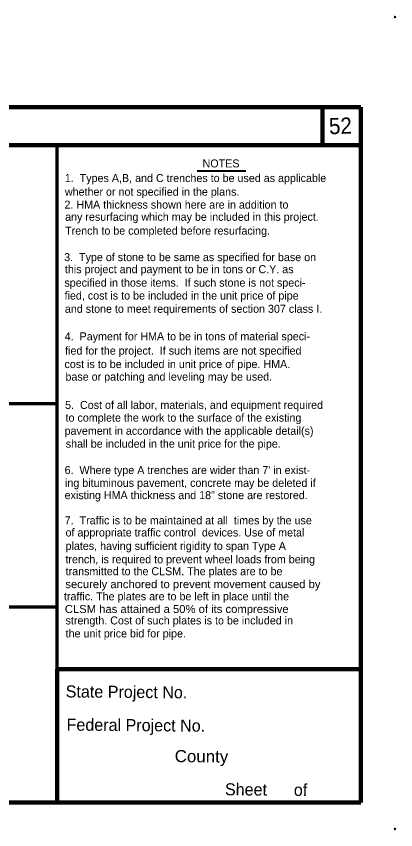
# Model space of a CAD drawing. Extents: x -8731 to 9683, y -64675 to -56618.
# Drawn here: x 9127 to 9683, y -64675 to -63481 of the extents above; entities that cross this region are included whole.
import ezdxf

# ---------------------------------------------------------------- set-up
doc = ezdxf.new("R2010")
doc.units = 0
doc.header["$LTSCALE"] = 4.3
doc.header["$PDMODE"] = 32
doc.header["$PDSIZE"] = 2.15
doc.layers.add('1', color=7, linetype='Continuous', lineweight=13)
doc.layers.add('3', color=7, linetype='Continuous', lineweight=35)

msp = doc.modelspace()

# ---------------------------------------------------------------- linework, layer by layer
at = {"layer": '1', "lineweight": 100}
for p, q in [((9632.46, -63613.8), (8140.24, -63613.8)), ((9576.22, -63613.8), (9576.22, -63670.06)), ((9632.46, -63613.8), (9632.46, -64635.24)), ((9632.46, -63670.06), (8140.24, -63670.06)), ((9186.74, -64439.56), (9632.46, -64439.56)), ((9186.74, -64439.56), (9186.74, -64635.24)), ((9632.46, -64635.24), (8992.34, -64635.24))]:
    msp.add_line(p, q, dxfattribs=at)
at = {"layer": '1', "lineweight": 70}
for p, q in [((9186.74, -64049.56), (8140.24, -64049.56)), ((9186.74, -64348.3), (8140.24, -64348.3))]:
    msp.add_line(p, q, dxfattribs=at)
at = {"layer": '1', "lineweight": 100}
msp.add_lwpolyline([(8140.24, -63617.3), (8140.24, -64635.24), (9631, -64635.24)], dxfattribs=at)
at = {"layer": '1', "lineweight": 70}
msp.add_lwpolyline([(9186.74, -64440.8), (9186.74, -63670.06), (8140.24, -63670.06)], dxfattribs=at)
at = {"layer": '1'}
for p in [(9682.4, -63481.6), (9682.4, -64674.2)]:
    msp.add_point(p, dxfattribs=at)
at = {"layer": '3', "lineweight": 40}
msp.add_line((9391.98, -63707.4), (9463.6, -63707.4), dxfattribs=at)

# ---------------------------------------------------------------- texts
at = {"layer": '1'}
for s, height, rotation, width, p in [('52', 23.78, 2.121, 0.95, (9585.94, -63653.94)), ('County', 17.66, 359.537, 1.05, (9359.02, -64575.92))]:
    msp.add_text(s, height=height, rotation=rotation, dxfattribs=dict(at, width=width)).set_placement(p)
for s, p in [('State Project No.', (9199.02, -64480.92)), ('Federal Project No.', (9200.28, -64529.68)), ('Sheet      of', (9432.78, -64624.68))]:
    msp.add_text(s, height=17.66, rotation=359.537, dxfattribs=at).set_placement(p)
at = {"layer": '3'}
for s, p in [('NOTES', (9399.96, -63702.54)), ('1.  Types A,B, and C trenches to be used as applicable', (9197.76, -63724.02)), ('whether or not specified in the plans.', (9197.9, -63744.08)), ('2. HMA thickness shown here are in addition to ', (9197.28, -63763.04)), ('any resurfacing which may be included in this project.', (9198.22, -63780.92)), ('Trench to be completed before resurfacing.', (9198.22, -63801.28)), ('3.  Type of stone to be same as specified for base on', (9196.82, -63840.16)), ('this project and payment to be in tons or C.Y. as', (9197.9, -63857.88)), ('specified in those items.  If such stone is not speci-', (9197.14, -63877.64)), ('fied, cost is to be included in the unit price of pipe ', (9197.44, -63896.6)), ('and stone to meet requirements of section 307 class I.', (9197.9, -63916.04)), ('4.  Payment for HMA to be in tons of material speci-', (9197.6, -63956.48)), ('fied for the project.  If such items are not specified', (9198.22, -63977.48)), ('cost is to be included in unit price of pipe. HMA.', (9197.28, -63997.24)), ('base or patching and leveling may be used.', (9198.7, -64015.72)), ('5.  Cost of all labor, materials, and equipment required ', (9198.22, -64057.26)), ('to complete the work to the surface of the existing', (9198.86, -64075.92)), ('pavement in accordance with the applicable detail(s)', (9197.44, -64095.2)), ('shall be included in the unit price for the pipe.', (9199.16, -64114.16)), ("6.  Where type A trenches are wider than 7' in exist-", (9197.44, -64152.88)), ('ing bituminous pavement, concrete may be deleted if', (9198.06, -64171.68)), ('existing HMA thickness and 18" stone are restored.', (9197.44, -64189.72)), ('7.  Traffic is to be maintained at all  times by the use', (9197.6, -64226.72)), ('of appropriate traffic control  devices. Use of metal ', (9198.86, -64244.58)), ('plates, having sufficient rigidity to span Type A', (9198.86, -64264.32)), ('trench, is required to prevent wheel loads from being', (9198.7, -64283.92)), ('transmitted to the CLSM. The plates are to be ', (9199.02, -64301.48)), ('traffic. The plates are to be left in place until the ', (9196.5, -64338.32)), ('strength. Cost of such plates is to be included in ', (9198.86, -64373.74)), ('the unit price bid for pipe.', (9199.02, -64392.86))]:
    msp.add_text(s, height=11.76, dxfattribs=at).set_placement(p)
at = {"layer": '3', "width": 1.05}
for s, p in [('securely anchored to prevent movement caused by', (9198.54, -64320.44)), ('CLSM has attained a 50% of its compressive ', (9197.76, -64356.96))]:
    msp.add_text(s, height=11.76, dxfattribs=at).set_placement(p)

doc.saveas('drawing.dxf')
